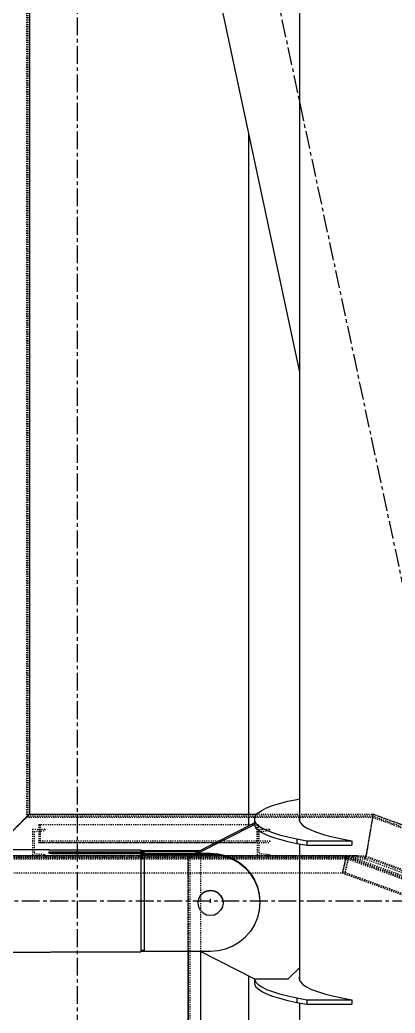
# Model space of a CAD drawing. Header units: millimetres. Extents: x 5143 to 30813, y 232 to 21408.
# Drawn here: x 23229.3 to 23396.4, y 4210.2 to 4653 of the extents above; entities that cross this region are included whole.
import ezdxf

# ---------------------------------------------------------------- set-up
doc = ezdxf.new("R2010")
doc.units = ezdxf.units.MM
doc.header["$LTSCALE"] = 0.25
for name, pattern in [('CENTER', [50.8, 31.75, -6.35, 6.35, -6.35]), ('XKITLINE00', [0]), ('XKITLINE02', [4, 2, -2]), ('XKITLINE03', [6, 3, -1, 1, -1])]:
    doc.linetypes.add(name, pattern=pattern)

msp = doc.modelspace()

# ---------------------------------------------------------------- linework, layer by layer
at = {"color": 3, "linetype": 'XKITLINE02'}
for p, q in [((23232.31, 5550.18), (23232.31, 4297.66)), ((23232.84, 5550.14), (23232.84, 4298.1)), ((23233.58, 4298.96), (23213.69, 4278.96)), ((23232.31, 4297.66), (23215.07, 4280.33)), ((23232.21, 4297.58), (23215.08, 4280.34)), ((23232.21, 4297.58), (23232.84, 4298.11)), ((23232.21, 4297.58), (23386.39, 4297.58)), ((23232.31, 4297.66), (23232.84, 4298.1)), ((23233.69, 4298.96), (23232.84, 4298.11)), ((23233.69, 4298.95), (23232.84, 4298.1)), ((23232.84, 4298.11), (23386.2, 4298.11)), ((23233.58, 4298.96), (23386.67, 4298.96)), ((23233.69, 4298.96), (23233.69, 4298.95)), ((23233.69, 4298.96), (23233.69, 4298.95)), ((23386.67, 4298.93), (23383.24, 4278.89)), ((23386.67, 4298.96), (23383.26, 4278.96)), ((23386.39, 4297.56), (23383.44, 4280.28)), ((23386.39, 4297.58), (23383.46, 4280.34)), ((23386.35, 4298.96), (23386.2, 4298.11)), ((23386.2, 4298.11), (23386.39, 4297.58)), ((23386.36, 4299.04), (23386.22, 4298.19)), ((23386.22, 4298.19), (23640.55, 4205.23)), ((23386.22, 4298.19), (23386.39, 4297.56)), ((23386.36, 4299.04), (23629.34, 4210.23)), ((23386.39, 4297.56), (23641, 4204.5)), ((23386.67, 4298.93), (23536.61, 4244.12)), ((23234.98, 4292.28), (23240.48, 4292.28)), ((23234.98, 4292.28), (23234.98, 4280.28)), ((23235.68, 4291.21), (23240.48, 4291.6)), ((23235.68, 4291.21), (23235.68, 4281.34)), ((23237.73, 4294.27), (23238.31, 4294.27)), ((23237.73, 4294.27), (23237.73, 4286.27)), ((23237.73, 4294.27), (23335.4, 4294.27)), ((23238.31, 4294.27), (23238.31, 4287.07)), ((23240.48, 4292.28), (23240.48, 4291.6)), ((23334.82, 4294.27), (23334.82, 4286.27)), ((23334.98, 4292.28), (23340.48, 4292.28)), ((23334.98, 4292.28), (23334.98, 4280.28)), ((23335.4, 4294.27), (23335.4, 4287.07)), ((23335.68, 4291.21), (23340.48, 4291.6)), ((23335.68, 4291.21), (23335.68, 4281.34)), ((23340.48, 4292.28), (23340.48, 4291.6)), ((23237.73, 4286.27), (23243.54, 4286.27)), ((23237.73, 4286.27), (23340.63, 4286.27)), ((23238.31, 4287.07), (23243.54, 4287.07)), ((23238.31, 4287.07), (23340.63, 4287.07)), ((23243.54, 4287.07), (23243.54, 4286.27)), ((23340.63, 4287.07), (23340.63, 4286.27)), ((22951.9, 4280.27), (23375.85, 4280.28)), ((22951.9, 4279.42), (23375.57, 4279.43)), ((23213.69, 4278.96), (23383.26, 4278.96)), ((23214.65, 4279.81), (23383.08, 4279.81)), ((23215.08, 4280.34), (23383.46, 4280.34)), ((23234.98, 4280.28), (23240.48, 4280.28)), ((23235.68, 4281.34), (23240.48, 4280.96)), ((23240.48, 4280.96), (23240.48, 4280.28)), ((23304.32, 4280.28), (23304.32, 4168.27)), ((23304.32, 4280.28), (23304.32, 4237.82)), ((23304.32, 4280.28), (23309.82, 4280.28)), ((23305.02, 4280.28), (23305.02, 4168.27)), ((23309.82, 4280.28), (23309.82, 4168.27)), ((23309.82, 4280.28), (23309.82, 4237.75)), ((23334.98, 4280.28), (23340.48, 4280.28)), ((23335.68, 4281.34), (23340.48, 4280.96)), ((23340.48, 4280.96), (23340.48, 4280.28)), ((23374.69, 4280.28), (23372.91, 4272.78)), ((23374.64, 4280.08), (23372.91, 4272.73)), ((23374.57, 4279.43), (23372.96, 4272.78)), ((23374.53, 4279.26), (23372.96, 4272.74)), ((23375.57, 4279.43), (23374.03, 4272.78)), ((23375.85, 4280.28), (23374.07, 4272.78)), ((23375.58, 4279.45), (23374.07, 4272.94)), ((23375.86, 4280.3), (23374.13, 4272.95)), ((23374.53, 4279.26), (23375.58, 4279.45)), ((23374.53, 4279.26), (23628.3, 4186.52)), ((23374.64, 4280.08), (23375.86, 4280.3)), ((23374.64, 4280.08), (23628.32, 4187.37)), ((23375.58, 4279.45), (23629.86, 4186.53)), ((23375.86, 4280.3), (23506.2, 4232.67)), ((23383.08, 4279.85), (23382.93, 4279)), ((23382.93, 4279), (23506.2, 4233.95)), ((23383.08, 4279.81), (23382.94, 4278.96)), ((23383.46, 4280.34), (23383.08, 4279.81)), ((23383.44, 4280.28), (23383.08, 4279.85)), ((23383.08, 4279.85), (23636.72, 4187.15)), ((23383.44, 4280.28), (23637.4, 4187.47)), ((22951.9, 4272.77), (23374.07, 4272.78)), ((23372.91, 4272.78), (23372.96, 4272.78)), ((23372.91, 4272.73), (23372.96, 4272.74)), ((23372.91, 4272.73), (23506.2, 4224.02)), ((23372.96, 4272.74), (23506.2, 4224.05)), ((23374.03, 4272.78), (23374.07, 4272.78)), ((23374.07, 4272.94), (23374.13, 4272.95)), ((23374.07, 4272.94), (23506.2, 4224.66)), ((23374.13, 4272.95), (23506.2, 4224.69))]:
    msp.add_line(p, q, dxfattribs=at)
at = {"color": 8, "linetype": 'CENTER'}
for p, q in [((23430, 4260.27), (23255, 5080.27)), ((23255, 3096.7), (23255, 4763.35)), ((22899.99, 4260.27), (23429.99, 4260.27)), ((23314.2, 4259.48), (23314.2, 4261.06))]:
    msp.add_line(p, q, dxfattribs=at)
at = {"color": 8, "linetype": 'XKITLINE00'}
for p, q in [((23353.8, 4866.01), (23353.8, 4296.07)), ((23319.5, 4656.64), (23353.8, 4495.94)), ((23331.2, 4601.83), (23331.2, 4294.27)), ((23341.83, 4302.71), (23344.98, 4303.7)), ((23344.98, 4303.7), (23348.59, 4304.64)), ((23348.59, 4304.64), (23352.65, 4305.53)), ((23352.65, 4305.53), (23353.8, 4305.74)), ((23335.4, 4299.51), (23334.31, 4298.4)), ((23335.4, 4299.51), (23337.03, 4300.61)), ((23337.03, 4300.61), (23339.18, 4301.68)), ((23339.18, 4301.68), (23341.83, 4302.71)), ((23307.27, 4281.49), (23333.76, 4295.06)), ((23334.31, 4298.4), (23333.76, 4297.27)), ((23333.76, 4297.27), (23333.76, 4296.13)), ((23333.76, 4296.13), (23334.31, 4295)), ((23333.76, 4296.13), (23333.76, 4294.16)), ((23334.31, 4295), (23335.4, 4293.89)), ((23353.8, 4297.33), (23353.76, 4297.27)), ((23353.76, 4297.27), (23353.76, 4296.13)), ((23353.76, 4296.13), (23354.31, 4295)), ((23354.31, 4295), (23355.4, 4293.89)), ((23308.64, 4281.49), (23333.76, 4294.36)), ((23333.76, 4294.16), (23334.31, 4293.03)), ((23334.31, 4293.03), (23335.4, 4291.92)), ((23335.4, 4293.89), (23337.03, 4292.79)), ((23335.4, 4291.92), (23337.03, 4290.82)), ((23337.03, 4292.79), (23339.18, 4291.72)), ((23337.03, 4290.82), (23339.18, 4289.75)), ((23339.18, 4291.72), (23341.83, 4290.69)), ((23341.83, 4290.69), (23344.98, 4289.7)), ((23355.4, 4293.89), (23357.03, 4292.79)), ((23357.03, 4292.79), (23359.18, 4291.72)), ((23359.18, 4291.72), (23361.83, 4290.69)), ((23361.83, 4290.69), (23364.98, 4289.7)), ((23339.18, 4289.75), (23341.83, 4288.72)), ((23341.83, 4288.72), (23344.98, 4287.73)), ((23344.98, 4289.7), (23348.59, 4288.76)), ((23344.98, 4287.73), (23348.59, 4286.79)), ((23348.59, 4288.76), (23352.65, 4287.87)), ((23348.59, 4286.79), (23352.65, 4285.9)), ((23352.65, 4287.87), (23357.11, 4287.05)), ((23352.65, 4287.87), (23352.65, 4285.9)), ((23357.11, 4287.05), (23377.11, 4287.05)), ((23357.11, 4287.05), (23357.11, 4285.08)), ((23364.98, 4289.7), (23368.59, 4288.76)), ((23368.59, 4288.76), (23372.65, 4287.87)), ((23372.65, 4287.87), (23377.11, 4287.05)), ((23377.11, 4287.05), (23377.11, 4285.08)), ((23087.8, 4283.12), (23242.19, 4283.12)), ((23242.11, 4283.1), (23242.19, 4283.12)), ((23242.11, 4283.1), (23242.11, 4283.07)), ((23242.11, 4283.07), (23242.19, 4283.04)), ((23242.11, 4281.89), (23242.19, 4281.97)), ((23242.11, 4281.89), (23242.11, 4281.81)), ((23242.11, 4281.81), (23242.19, 4281.73)), ((23242.19, 4283.12), (23242.36, 4283.1)), ((23242.19, 4283.04), (23242.36, 4283.02)), ((23242.19, 4281.97), (23242.36, 4282.04)), ((23242.19, 4281.73), (23242.36, 4281.62)), ((23242.36, 4283.1), (23242.6, 4283.08)), ((23242.36, 4283.02), (23242.6, 4283)), ((23242.36, 4282.04), (23242.6, 4282.1)), ((23242.36, 4281.62), (23242.6, 4281.53)), ((23242.6, 4283.08), (23242.89, 4283.07)), ((23242.6, 4283), (23242.89, 4282.99)), ((23242.6, 4282.1), (23242.89, 4282.13)), ((23242.89, 4283.07), (23242.89, 4282.99)), ((23242.89, 4283.07), (23243.2, 4283.07)), ((23242.89, 4282.99), (23243.2, 4282.98)), ((23242.89, 4282.13), (23243.2, 4282.14)), ((23242.89, 4282.13), (23242.89, 4281.47)), ((23243.2, 4283.07), (23243.2, 4282.98)), ((23243.2, 4283.07), (23283.2, 4283.07)), ((23243.2, 4282.98), (23283.2, 4282.98)), ((23243.2, 4282.14), (23243.2, 4281.51)), ((23243.2, 4282.14), (23283.2, 4282.14)), ((23283.2, 4283.07), (23283.2, 4282.98)), ((23283.2, 4282.98), (23283.2, 4282.77)), ((23283.2, 4282.77), (23283.2, 4282.14)), ((23283.2, 4282.72), (23309.67, 4282.72)), ((23283.2, 4282.57), (23284.7, 4282.57)), ((23283.2, 4282.45), (23284.7, 4282.45)), ((23283.2, 4282.14), (23283.2, 4281.51)), ((23283.2, 4282.03), (23284.7, 4282.03)), ((23283.2, 4281.73), (23283.2, 4281.51)), ((23283.2, 4281.73), (23284.7, 4281.73)), ((23284.7, 4282.57), (23284.7, 4282.45)), ((23284.7, 4282.45), (23284.7, 4282.28)), ((23284.7, 4282.37), (23308.98, 4282.37)), ((23284.7, 4282.28), (23284.7, 4281.73)), ((23284.7, 4281.73), (23284.7, 4281.51)), ((23352.65, 4285.9), (23357.11, 4285.08)), ((23353.8, 4285.69), (23353.8, 4230.39)), ((23357.11, 4285.08), (23377.11, 4285.08)), ((23242.6, 4281.53), (23242.89, 4281.47)), ((23242.89, 4281.47), (23243.2, 4281.45)), ((23243.2, 4281.49), (23314.2, 4281.49)), ((23243.2, 4281.49), (23243.2, 4281.45)), ((23243.2, 4281.45), (23283.2, 4281.45)), ((23283.19, 4277.75), (23283.19, 4274.93)), ((23283.2, 4281.45), (23283.19, 4280.04)), ((23283.2, 4281.14), (23314.2, 4281.14)), ((23283.2, 4281), (23284.7, 4281)), ((23283.19, 4280.04), (23283.19, 4277.75)), ((23283.19, 4279.4), (23284.69, 4279.4)), ((23284.69, 4277.3), (23284.69, 4274.77)), ((23284.7, 4281), (23284.69, 4279.4)), ((23284.69, 4279.4), (23284.69, 4277.3)), ((23314.2, 4281.49), (23317.64, 4281.23)), ((23314.2, 4281.49), (23314.2, 4281.14)), ((23314.2, 4281.14), (23317.64, 4280.88)), ((23317.64, 4281.23), (23320.99, 4280.43)), ((23317.64, 4281.23), (23317.64, 4280.88)), ((23317.64, 4280.88), (23320.99, 4280.08)), ((23320.99, 4280.43), (23324.18, 4279.13)), ((23320.99, 4280.08), (23324.18, 4278.78)), ((23324.18, 4279.13), (23327.13, 4277.36)), ((23324.18, 4278.78), (23327.13, 4277.01)), ((23327.13, 4277.36), (23329.75, 4275.15)), ((23283.19, 4274.93), (23283.19, 4271.66)), ((23284.69, 4274.77), (23284.69, 4271.87)), ((23327.13, 4277.01), (23329.75, 4274.8)), ((23329.75, 4275.15), (23331.99, 4272.56)), ((23329.75, 4274.8), (23331.99, 4272.21)), ((23283.19, 4271.66), (23283.19, 4268.05)), ((23284.69, 4271.87), (23284.69, 4268.67)), ((23284.69, 4268.67), (23284.69, 4265.25)), ((23331.99, 4272.56), (23333.8, 4269.67)), ((23331.99, 4272.21), (23333.8, 4269.32)), ((23333.8, 4269.67), (23335.12, 4266.53)), ((23333.8, 4269.32), (23335.12, 4266.18)), ((23283.19, 4268.05), (23283.19, 4264.2)), ((23283.19, 4264.2), (23283.19, 4260.23)), ((23284.69, 4265.25), (23284.69, 4261.71)), ((23309.66, 4262.72), (23310.9, 4263.94)), ((23310.9, 4263.94), (23312.46, 4264.73)), ((23310.9, 4263.8), (23312.46, 4264.59)), ((23312.46, 4264.73), (23314.2, 4265)), ((23312.46, 4264.59), (23314.2, 4264.86)), ((23314.2, 4265), (23314.2, 4264.86)), ((23314.2, 4265), (23315.93, 4264.73)), ((23314.2, 4264.86), (23315.93, 4264.59)), ((23315.93, 4264.73), (23317.49, 4263.94)), ((23315.93, 4264.59), (23317.49, 4263.8)), ((23317.49, 4263.94), (23318.73, 4262.72)), ((23335.12, 4266.53), (23335.92, 4263.22)), ((23335.12, 4266.18), (23335.92, 4262.87)), ((23283.19, 4260.23), (23283.19, 4256.27)), ((23284.69, 4261.71), (23284.69, 4258.13)), ((23308.87, 4261.19), (23308.6, 4259.48)), ((23308.87, 4261.05), (23308.6, 4259.34)), ((23308.6, 4259.48), (23308.6, 4259.34)), ((23309.66, 4262.72), (23308.87, 4261.19)), ((23309.66, 4262.58), (23308.87, 4261.05)), ((23309.66, 4262.58), (23310.9, 4263.8)), ((23317.49, 4263.8), (23318.73, 4262.58)), ((23318.73, 4262.72), (23319.52, 4261.19)), ((23318.73, 4262.58), (23319.52, 4261.05)), ((23319.52, 4261.19), (23319.8, 4259.48)), ((23319.52, 4261.05), (23319.8, 4259.34)), ((23319.8, 4259.48), (23319.8, 4259.34)), ((23335.92, 4263.22), (23336.2, 4259.83)), ((23335.92, 4262.87), (23336.2, 4259.48)), ((23336.2, 4259.48), (23335.92, 4256.09)), ((23336.2, 4259.83), (23336.2, 4259.48)), ((23283.19, 4256.27), (23283.19, 4252.42)), ((23284.69, 4258.13), (23284.69, 4254.6)), ((23308.6, 4259.34), (23308.87, 4257.64)), ((23308.87, 4257.64), (23309.66, 4256.1)), ((23309.66, 4256.1), (23310.9, 4254.88)), ((23317.49, 4254.88), (23318.73, 4256.1)), ((23319.52, 4257.64), (23318.73, 4256.1)), ((23319.8, 4259.34), (23319.52, 4257.64)), ((23335.92, 4256.09), (23335.12, 4252.79)), ((23283.19, 4252.42), (23283.19, 4248.81)), ((23284.69, 4254.6), (23284.69, 4251.22)), ((23284.69, 4251.22), (23284.69, 4248.07)), ((23310.9, 4254.88), (23312.46, 4254.1)), ((23312.46, 4254.1), (23314.2, 4253.83)), ((23314.2, 4253.83), (23315.93, 4254.1)), ((23315.93, 4254.1), (23317.49, 4254.88)), ((23335.12, 4252.79), (23333.8, 4249.65)), ((23283.19, 4248.81), (23283.19, 4245.55)), ((23284.69, 4248.07), (23284.69, 4245.24)), ((23331.99, 4246.75), (23329.75, 4244.17)), ((23333.8, 4249.65), (23331.99, 4246.75)), ((23283.19, 4245.55), (23283.19, 4242.74)), ((23283.19, 4242.74), (23283.19, 4240.46)), ((23284.69, 4245.24), (23284.69, 4242.79)), ((23284.69, 4242.79), (23284.69, 4240.79)), ((23324.18, 4240.18), (23327.13, 4241.96)), ((23327.13, 4241.96), (23329.75, 4244.17)), ((23087.8, 4237.42), (23242.19, 4237.42)), ((23242.19, 4237.42), (23242.36, 4237.45)), ((23242.36, 4237.45), (23242.6, 4237.46)), ((23242.6, 4237.46), (23242.89, 4237.47)), ((23242.89, 4237.47), (23243.2, 4237.48)), ((23243.2, 4237.48), (23283.2, 4237.48)), ((23283.19, 4240.46), (23283.19, 4238.79)), ((23283.19, 4238.79), (23283.19, 4237.76)), ((23283.19, 4238.33), (23284.69, 4238.33)), ((23283.2, 4237.93), (23284.7, 4237.93)), ((23283.2, 4237.82), (23314.2, 4237.82)), ((23283.19, 4237.76), (23283.2, 4237.48)), ((23284.69, 4240.79), (23284.69, 4239.29)), ((23284.69, 4239.29), (23284.69, 4238.33)), ((23284.69, 4238.33), (23284.7, 4237.93)), ((23309.67, 4237.82), (23333.8, 4225.46)), ((23314.2, 4237.82), (23317.64, 4238.09)), ((23317.64, 4238.09), (23320.99, 4238.88)), ((23320.99, 4238.88), (23324.18, 4240.18)), ((23348.8, 4225.46), (23353.8, 4230.39)), ((23353.8, 4230.39), (23353.8, 4225.18)), ((23331.2, 4226.8), (23331.2, 4187.77)), ((23333.76, 4225.48), (23333.76, 4225.25)), ((23333.76, 4225.25), (23334.31, 4224.12)), ((23333.76, 4225.25), (23333.76, 4223.28)), ((23333.8, 4225.46), (23348.8, 4225.46)), ((23334.31, 4224.12), (23335.4, 4223)), ((23353.8, 4226.45), (23353.76, 4226.38)), ((23353.76, 4226.38), (23353.76, 4225.25)), ((23353.76, 4225.25), (23354.31, 4224.12)), ((23354.31, 4224.12), (23355.4, 4223)), ((23333.76, 4223.28), (23334.31, 4222.15)), ((23334.31, 4222.15), (23335.4, 4221.03)), ((23335.4, 4223), (23337.03, 4221.9)), ((23335.4, 4221.03), (23337.03, 4219.94)), ((23337.03, 4221.9), (23339.18, 4220.83)), ((23337.03, 4219.94), (23339.18, 4218.87)), ((23339.18, 4220.83), (23341.83, 4219.8)), ((23341.83, 4219.8), (23344.98, 4218.81)), ((23355.4, 4223), (23357.03, 4221.9)), ((23357.03, 4221.9), (23359.18, 4220.83)), ((23359.18, 4220.83), (23361.83, 4219.8)), ((23361.83, 4219.8), (23364.98, 4218.81)), ((23339.18, 4218.87), (23341.83, 4217.83)), ((23341.83, 4217.83), (23344.98, 4216.84)), ((23344.98, 4218.81), (23348.59, 4217.87)), ((23344.98, 4216.84), (23348.59, 4215.9)), ((23348.59, 4217.87), (23352.65, 4216.99)), ((23348.59, 4215.9), (23352.65, 4215.02)), ((23352.65, 4216.99), (23357.11, 4216.17)), ((23352.65, 4216.99), (23352.65, 4215.02)), ((23357.11, 4216.17), (23377.11, 4216.17)), ((23357.11, 4216.17), (23357.11, 4214.2)), ((23364.98, 4218.81), (23368.59, 4217.87)), ((23368.59, 4217.87), (23372.65, 4216.99)), ((23372.65, 4216.99), (23377.11, 4216.17)), ((23377.11, 4216.17), (23377.11, 4214.2)), ((23352.65, 4215.02), (23357.11, 4214.2)), ((23353.8, 4214.81), (23353.8, 3985.69)), ((23357.11, 4214.2), (23377.11, 4214.2))]:
    msp.add_line(p, q, dxfattribs=at)
at = {"color": 7, "linetype": 'XKITLINE00'}
for p, q in [((23233.69, 4734.59), (23233.69, 4298.96)), ((23233.58, 4298.96), (23217.83, 4283.12)), ((23233.69, 4299.07), (23233.58, 4298.96)), ((23233.58, 4298.96), (23334.86, 4298.96)), ((23304.32, 4237.82), (23304.32, 4187.77)), ((23309.82, 4237.75), (23309.82, 4187.77))]:
    msp.add_line(p, q, dxfattribs=at)
at = {"color": 1, "linetype": 'XKITLINE03'}
for p, q in [((23237.73, 4286.27), (23334.82, 4286.27)), ((23379.74, 4280.28), (22951.9, 4280.27)), ((23304.32, 4168.27), (23304.32, 4280.28))]:
    msp.add_line(p, q, dxfattribs=at)
at = {"color": 1, "linetype": 'XKITLINE00'}
for centre in [(23237.73, 4286.27), (23334.82, 4286.27), (23234.98, 4280.28), (23304.32, 4280.28), (23334.98, 4280.28), (23379.74, 4280.28)]:
    msp.add_circle(centre, 0.05, dxfattribs=at)
at = {"color": 8, "linetype": 'XKITLINE00'}
for centre in [(23314.2, 4261.06), (23314.2, 4259.48)]:
    msp.add_circle(centre, 0.05, dxfattribs=at)

doc.saveas('drawing.dxf')
